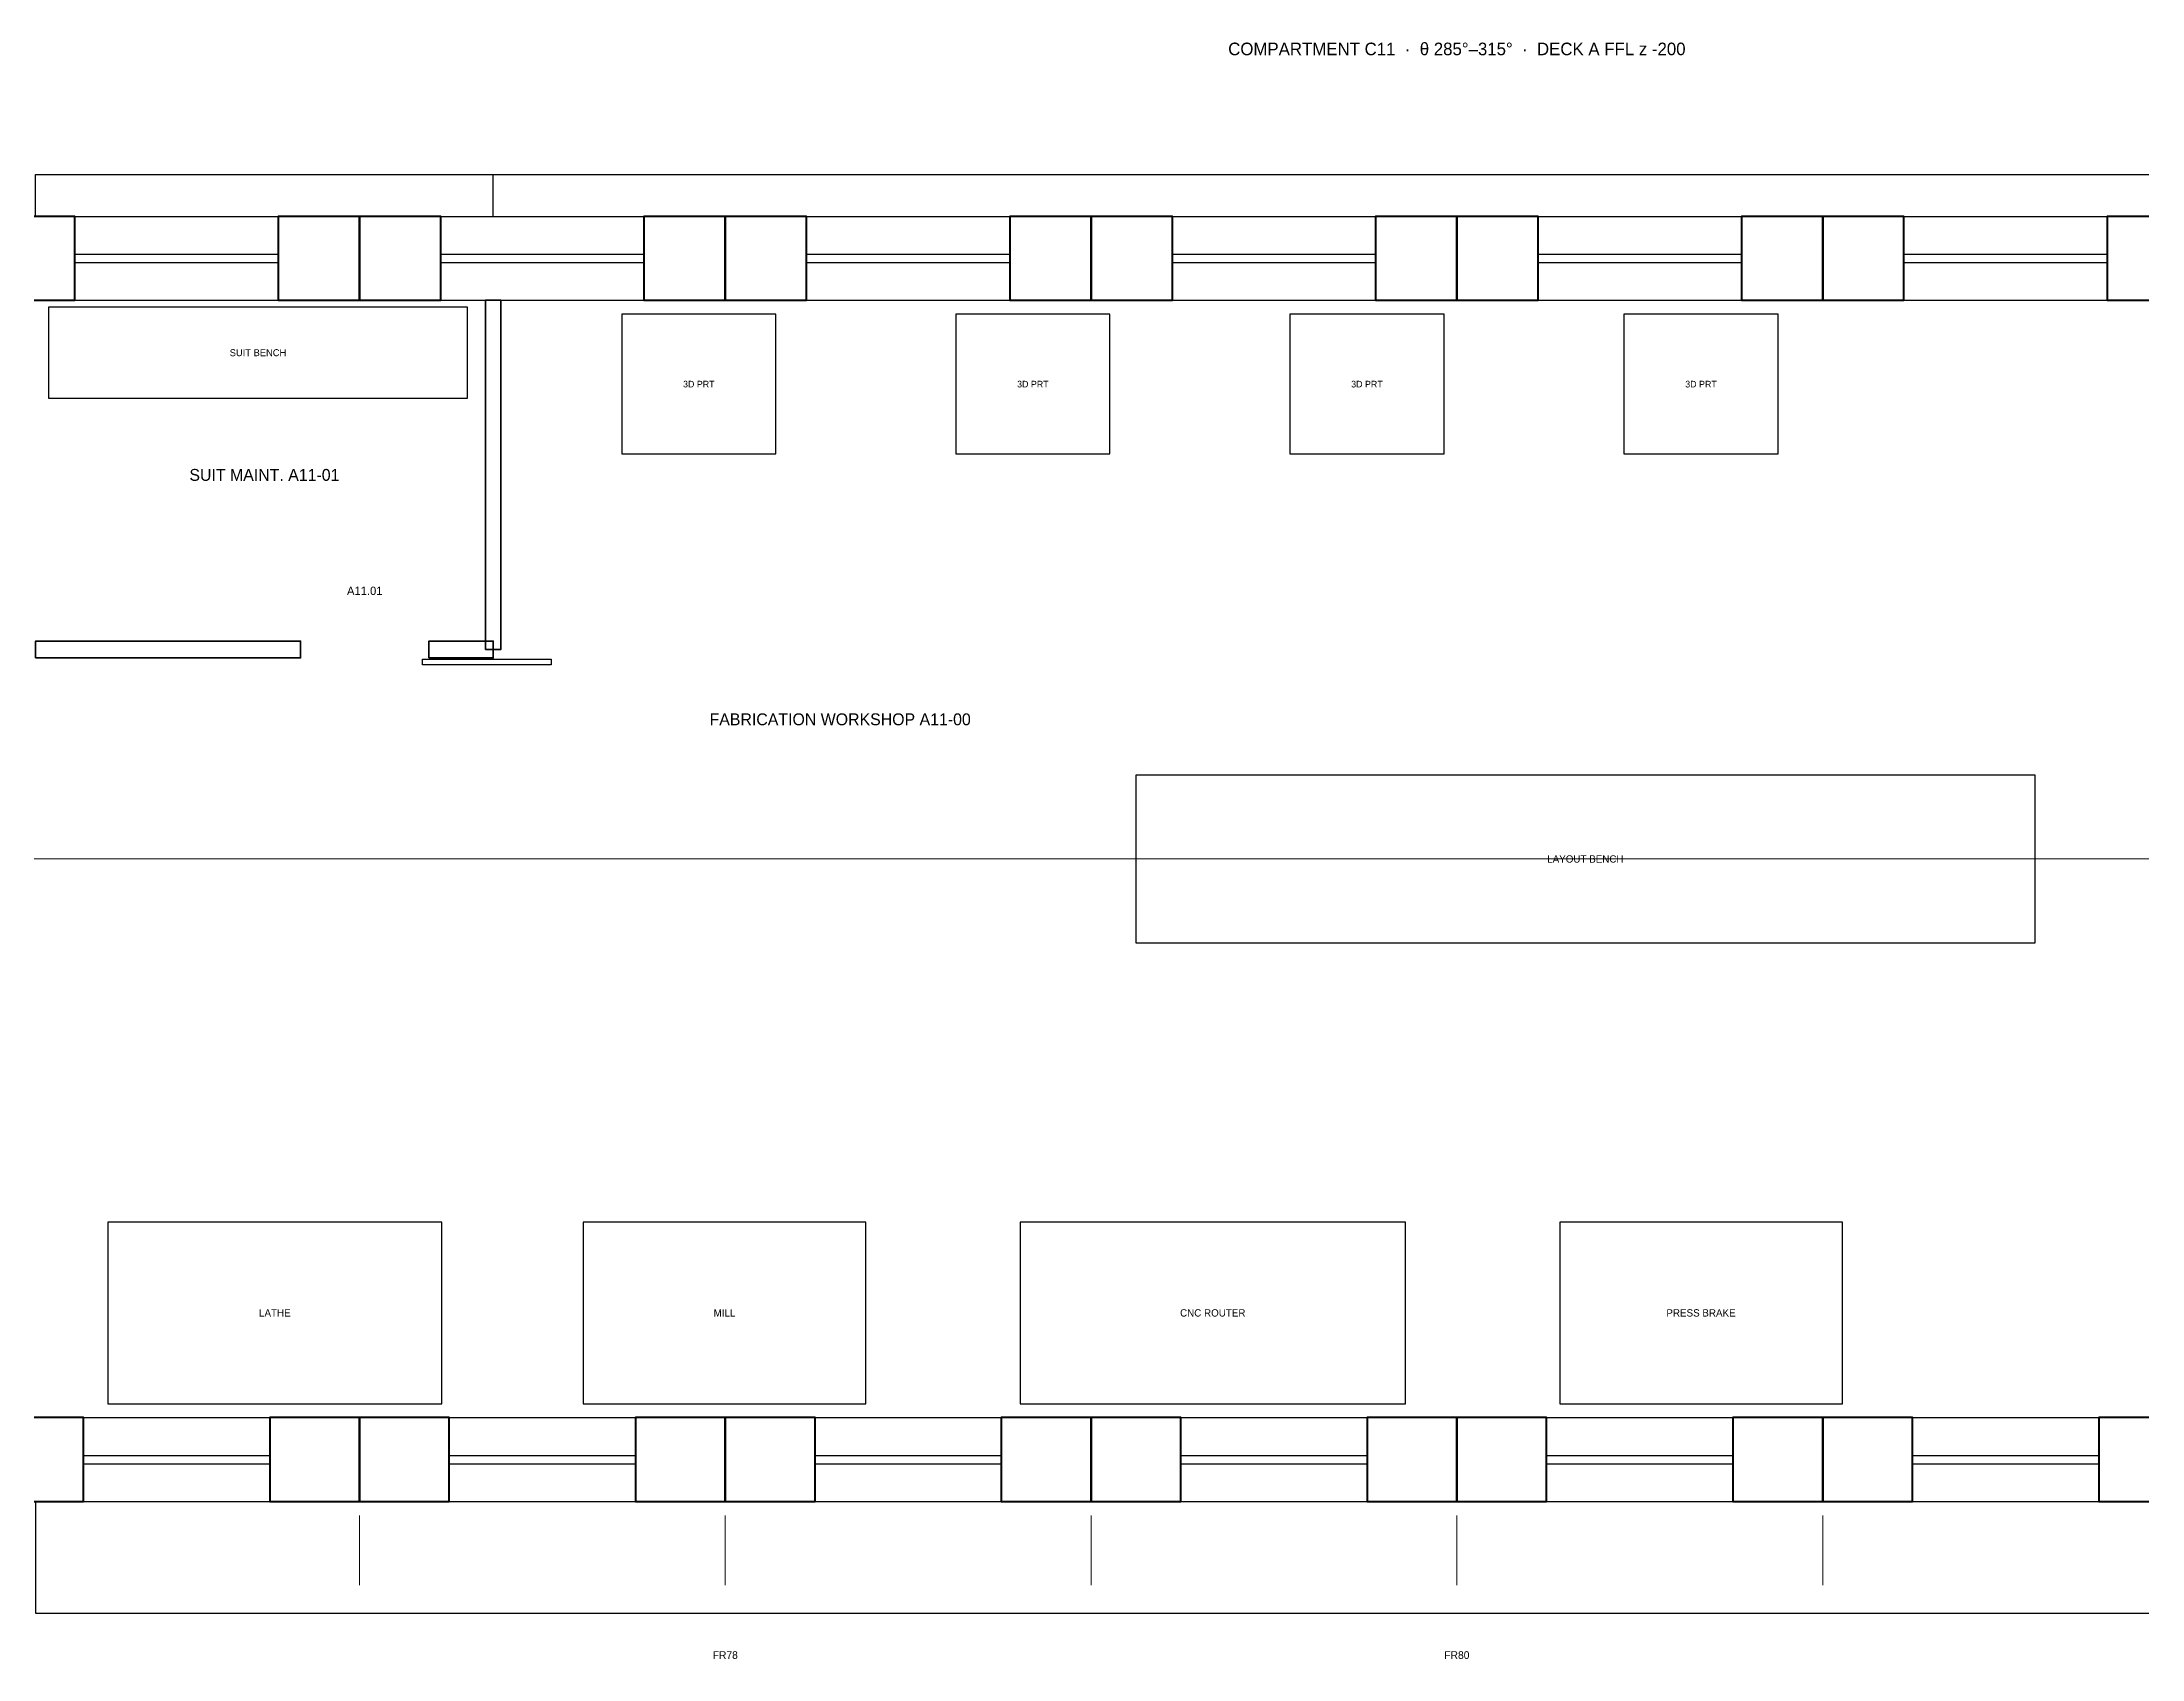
# Model space of a CAD drawing. Header units: millimetres. Extents: x 0 to 254927, y -7000 to 7000.
# Drawn here: x 211585 to 226615, y -5728 to 5850 of the extents above; entities that cross this region are included whole.
import ezdxf
from ezdxf.enums import TextEntityAlignment as Align

# ---------------------------------------------------------------- set-up
doc = ezdxf.new("R2010")
doc.units = ezdxf.units.MM
doc.linetypes.add('CENTER', pattern=[5.08, 3.175, -0.635, 0.635, -0.635])
for name, color, linetype, lineweight in [('A-ANNO-DIMS', 2, 'CONTINUOUS', 18), ('A-ANNO-NOTE', 7, 'CONTINUOUS', 18), ('A-ANNO-TEXT', 7, 'CONTINUOUS', 25), ('A-CNTR', 9, 'CENTER', 13), ('A-DOOR', 3, 'CONTINUOUS', 25), ('A-EQPM', 30, 'CONTINUOUS', 25), ('A-GLAZ', 5, 'CONTINUOUS', 25), ('A-WALL', 7, 'CONTINUOUS', 35), ('A-WALL-PRHU', 7, 'CONTINUOUS', 70)]:
    doc.layers.add(name, color=color, linetype=linetype, lineweight=lineweight)
doc.styles.add('OpenSansCondensed-Light', font='OpenSansCondensed-Light.ttf')
doc.dimstyles.new('EZDXF', dxfattribs={"dimtxt": 0.25, "dimasz": 0.175, "dimexe": 0.375, "dimexo": 0.125, "dimgap": 0.1, "dimtad": 1, "dimlfac": 100, "dimzin": 12, "dimdsep": 46, "dimtxsty": 'OpenSansCondensed-Light', "dimblk": 'ARCHTICK', "dimcen": 2.5, "dimazin": 3, "dimtfac": 0.5, "dimtmove": 2, "dimatfit": 3})

# ---------------------------------------------------------------- blocks, each defined once
blk = doc.blocks.new('_ARCHTICK')
at = {"color": 0, "linetype": 'BYBLOCK', "const_width": 0.15}
blk.add_lwpolyline([(-0.5, -0.5), (0.5, 0.5)], dxfattribs=at)

msp = doc.modelspace()

# ---------------------------------------------------------------- linework, layer by layer
at = {"layer": 'A-ANNO-DIMS'}
for p, q in [((213857.50412, -4700), (213857.50412, -5200)), ((216475.498, -4700), (216475.498, -5200)), ((219093.49187, -4700), (219093.49187, -5200)), ((221711.48575, -4700), (221711.48575, -5200)), ((224329.47963, -4700), (224329.47963, -5200))]:
    msp.add_line(p, q, dxfattribs=at)
at = {"layer": 'A-CNTR'}
msp.add_line((0, 0), (254927.41229, 0), dxfattribs=at)
at = {"layer": 'A-DOOR'}
for p, q in [((213435.6062, 1440), (213435.6062, 1560)), ((214355.14837, 1440), (214355.14837, 1560))]:
    msp.add_line(p, q, dxfattribs=at)
msp.add_lwpolyline([(214309.17126, 1430), (215228.71344, 1430), (215228.71344, 1390), (214309.17126, 1390)], close=True, dxfattribs=at)
at = {"layer": 'A-EQPM'}
for points in [[(211631.46446, 3300), (214631.01102, 3300), (214631.01102, 3950), (211631.46446, 3950)], [(215734.46163, 2900), (216837.91224, 2900), (216837.91224, 3900), (215734.46163, 3900)], [(218125.27128, 2900), (219228.72189, 2900), (219228.72189, 3900), (218125.27128, 3900)], [(220516.08093, 2900), (221619.53153, 2900), (221619.53153, 3900), (220516.08093, 3900)], [(222906.89058, 2900), (224010.34118, 2900), (224010.34118, 3900), (222906.89058, 3900)], [(219412.63032, -600), (225849.42553, -600), (225849.42553, 600), (219412.63032, 600)], [(212056.29294, -3900), (214447.10259, -3900), (214447.10259, -2600), (212056.29294, -2600)], [(215458.59898, -3900), (217481.59176, -3900), (217481.59176, -2600), (215458.59898, -2600)], [(218585.04236, -3900), (221343.66888, -3900), (221343.66888, -2600), (218585.04236, -2600)], [(222447.11949, -3900), (224470.11227, -3900), (224470.11227, -2600), (222447.11949, -2600)]]:
    msp.add_lwpolyline(points, close=True, dxfattribs=at)
at = {"layer": 'A-GLAZ'}
for p, q in [((211821.23445, 4600), (213275.77991, 4600)), ((214439.22833, 4600), (215893.77378, 4600)), ((217057.22221, 4600), (218511.76766, 4600)), ((219675.21609, 4600), (221129.76154, 4600)), ((222293.20996, 4600), (223747.75542, 4600)), ((224911.20384, 4600), (226365.7493, 4600)), ((211821.23445, 4330), (213275.77991, 4330)), ((211821.23445, 4270), (213275.77991, 4270)), ((214439.22833, 4330), (215893.77378, 4330)), ((214439.22833, 4270), (215893.77378, 4270)), ((217057.22221, 4330), (218511.76766, 4330)), ((217057.22221, 4270), (218511.76766, 4270)), ((219675.21609, 4330), (221129.76154, 4330)), ((219675.21609, 4270), (221129.76154, 4270)), ((222293.20996, 4330), (223747.75542, 4330)), ((222293.20996, 4270), (223747.75542, 4270)), ((224911.20384, 4330), (226365.7493, 4330)), ((224911.20384, 4270), (226365.7493, 4270)), ((211821.23445, 4000), (213275.77991, 4000)), ((214439.22833, 4000), (215893.77378, 4000)), ((217057.22221, 4000), (218511.76766, 4000)), ((219675.21609, 4000), (221129.76154, 4000)), ((222293.20996, 4000), (223747.75542, 4000)), ((224911.20384, 4000), (226365.7493, 4000)), ((211881.84051, -4000), (213215.17384, -4000)), ((214499.83439, -4000), (215833.16772, -4000)), ((217117.82827, -4000), (218451.1616, -4000)), ((219735.82215, -4000), (221069.15548, -4000)), ((222353.81602, -4000), (223687.14936, -4000)), ((224971.8099, -4000), (226305.14323, -4000)), ((211881.84051, -4270), (213215.17384, -4270)), ((211881.84051, -4330), (213215.17384, -4330)), ((214499.83439, -4270), (215833.16772, -4270)), ((214499.83439, -4330), (215833.16772, -4330)), ((217117.82827, -4270), (218451.1616, -4270)), ((217117.82827, -4330), (218451.1616, -4330)), ((219735.82215, -4270), (221069.15548, -4270)), ((219735.82215, -4330), (221069.15548, -4330)), ((222353.81602, -4270), (223687.14936, -4270)), ((222353.81602, -4330), (223687.14936, -4330)), ((224971.8099, -4270), (226305.14323, -4270)), ((224971.8099, -4330), (226305.14323, -4330)), ((211881.84051, -4600), (213215.17384, -4600)), ((214499.83439, -4600), (215833.16772, -4600)), ((217117.82827, -4600), (218451.1616, -4600)), ((219735.82215, -4600), (221069.15548, -4600)), ((222353.81602, -4600), (223687.14936, -4600)), ((224971.8099, -4600), (226305.14323, -4600))]:
    msp.add_line(p, q, dxfattribs=at)
at = {"layer": 'A-WALL'}
for points in [[(214759.74693, 1500), (214870.09199, 1500), (214870.09199, 4000), (214759.74693, 4000)], [(211539.51024, 1440), (213435.6062, 1440), (213435.6062, 1560), (211539.51024, 1560)], [(214355.14837, 1440), (214814.91946, 1440), (214814.91946, 1560), (214355.14837, 1560)]]:
    msp.add_lwpolyline(points, close=True, dxfattribs=at)
at = {"layer": 'A-WALL-PRHU'}
for points in [[(211239.51024, 4000), (211821.23445, 4000), (211821.23445, 4600), (211239.51024, 4600)], [(213275.77991, 4000), (213857.50412, 4000), (213857.50412, 4600), (213275.77991, 4600)], [(213857.50412, 4000), (214439.22833, 4000), (214439.22833, 4600), (213857.50412, 4600)], [(215893.77378, 4000), (216475.498, 4000), (216475.498, 4600), (215893.77378, 4600)], [(216475.498, 4000), (217057.22221, 4000), (217057.22221, 4600), (216475.498, 4600)], [(218511.76766, 4000), (219093.49187, 4000), (219093.49187, 4600), (218511.76766, 4600)], [(219093.49187, 4000), (219675.21609, 4000), (219675.21609, 4600), (219093.49187, 4600)], [(221129.76154, 4000), (221711.48575, 4000), (221711.48575, 4600), (221129.76154, 4600)], [(221711.48575, 4000), (222293.20996, 4000), (222293.20996, 4600), (221711.48575, 4600)], [(223747.75542, 4000), (224329.47963, 4000), (224329.47963, 4600), (223747.75542, 4600)], [(224329.47963, 4000), (224911.20384, 4000), (224911.20384, 4600), (224329.47963, 4600)], [(226365.7493, 4000), (226947.47351, 4000), (226947.47351, 4600), (226365.7493, 4600)], [(211239.51024, -4600), (211881.84051, -4600), (211881.84051, -4000), (211239.51024, -4000)], [(213215.17384, -4600), (213857.50412, -4600), (213857.50412, -4000), (213215.17384, -4000)], [(213857.50412, -4600), (214499.83439, -4600), (214499.83439, -4000), (213857.50412, -4000)], [(215833.16772, -4600), (216475.498, -4600), (216475.498, -4000), (215833.16772, -4000)], [(216475.498, -4600), (217117.82827, -4600), (217117.82827, -4000), (216475.498, -4000)], [(218451.1616, -4600), (219093.49187, -4600), (219093.49187, -4000), (218451.1616, -4000)], [(219093.49187, -4600), (219735.82215, -4600), (219735.82215, -4000), (219093.49187, -4000)], [(221069.15548, -4600), (221711.48575, -4600), (221711.48575, -4000), (221069.15548, -4000)], [(221711.48575, -4600), (222353.81602, -4600), (222353.81602, -4000), (221711.48575, -4000)], [(223687.14936, -4600), (224329.47963, -4600), (224329.47963, -4000), (223687.14936, -4000)], [(224329.47963, -4600), (224971.8099, -4600), (224971.8099, -4000), (224329.47963, -4000)], [(226305.14323, -4600), (226947.47351, -4600), (226947.47351, -4000), (226305.14323, -4000)]]:
    msp.add_lwpolyline(points, close=True, dxfattribs=at)

# ---------------------------------------------------------------- texts
at = {"layer": 'A-ANNO-NOTE'}
for s, height, p in [('SUIT BENCH', 50, (213131.23774, 3625)), ('3D PRT', 47.5, (216286.18693, 3400)), ('3D PRT', 47.5, (218676.99658, 3400)), ('3D PRT', 47.5, (221067.80623, 3400)), ('3D PRT', 47.5, (223458.61588, 3400)), ('LAYOUT BENCH', 52.5, (222631.02792, 0)), ('LATHE', 52.5, (213251.69776, -3250)), ('MILL', 52.5, (216470.09537, -3250)), ('CNC ROUTER', 52.5, (219964.35562, -3250)), ('PRESS BRAKE', 52.5, (223458.61588, -3250)), ('FR78', 55, (216475.498, -5700)), ('FR80', 55, (221711.48575, -5700))]:
    msp.add_text(s, height=height, dxfattribs=at).set_placement(p, align=Align.MIDDLE_CENTER)
at = {"layer": 'A-ANNO-TEXT'}
for s, height, p in [('COMPARTMENT C11  ·  θ 285°–315°  ·  DECK A FFL z -200', 90, (221711.48575, 5800)), ('SUIT MAINT. A11-01', 85, (213177.21485, 2750)), ('A11.01', 60, (213895.37729, 1920)), ('FABRICATION WORKSHOP A11-00', 85, (217297.68332, 1000))]:
    msp.add_text(s, height=height, dxfattribs=at).set_placement(p, align=Align.MIDDLE_CENTER)

# ---------------------------------------------------------------- dimensions: what is measured, and where the dimension line sits
at = {"layer": 'A-ANNO-DIMS'}
for base, p1, p2 in [((211539.51024, 4900), (211539.51024, 4600), (214815, 4600)), ((214815, 4900), (214815, 4600), (228608, 4600)), ((211539.5102393196, -5400), (211539.5102393196, -4600), (228608, -4600))]:
    msp.add_linear_dim(base=base, p1=p1, p2=p2, dimstyle='EZDXF', dxfattribs=at).render()

doc.saveas('drawing.dxf')
